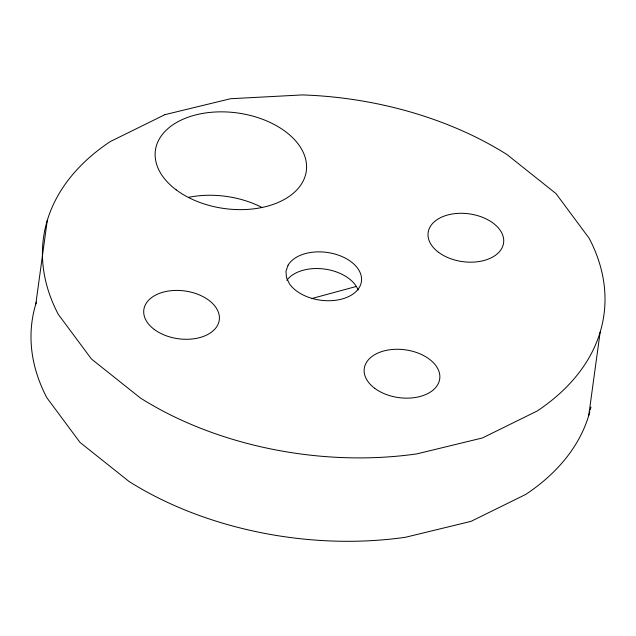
<?xml version="1.0" encoding="UTF-8"?>
<svg xmlns="http://www.w3.org/2000/svg" width="636" height="636" viewBox="0 0 636 636"><rect width="100%" height="100%" fill="white"/><g stroke="black" fill="none" stroke-linecap="round" stroke-linejoin="round"><path stroke-width="0.95" d="M35.839 303.905L47.263 220.493M588.737 415.507L600.161 332.095M311.545 298.602L356.51 286.407M286.812 280.333A38.081 24.12 7.8 0 1 324.67 269.076A38.081 24.12 7.8 0 1 358.155 290.064M590.947 407.008A282.861 179.161 7.8 0 1 590.28 409.862M589.803 411.754A282.861 179.161 7.8 0 1 525.71 494.442L471.014 521.361L405.49 537.269A282.861 179.161 7.8 0 1 129.044 481.468L80.049 442.449L46.881 397.786A282.861 179.161 7.8 0 1 36.403 302.076M188.479 197.359A76.153 48.233 7.8 0 1 262.104 207.551M288.052 265.244L285.969 271.262L286.462 277.622L289.491 283.895A38.081 24.12 7.8 0 0 348.234 296.774A38.081 24.12 7.8 0 0 345.237 258.097A38.081 24.12 7.8 0 0 288.052 265.244M164.986 114.639L110.29 141.558A282.861 179.161 7.8 0 0 58.305 314.383L91.473 359.038L140.469 398.064A282.861 179.161 7.8 0 0 416.922 453.865L482.438 437.958L537.134 411.031A282.861 179.161 7.8 0 0 589.119 238.214L555.951 193.551L506.956 154.532A282.861 179.161 7.8 0 0 302.378 94.923L230.51 98.731L164.986 114.639M154.246 329.432A38.081 24.12 7.8 0 0 217.925 324.567A38.081 24.12 7.8 0 0 172.499 290.572A38.081 24.12 7.8 0 0 154.246 329.432M374.684 388.286A38.081 24.12 7.8 0 0 438.371 383.421A38.081 24.12 7.8 0 0 392.937 349.426A38.081 24.12 7.8 0 0 374.684 388.286M438.554 252.309A38.081 24.12 7.8 0 0 502.241 247.444A38.081 24.12 7.8 0 0 456.807 213.45A38.081 24.12 7.8 0 0 438.554 252.309M176.228 189.886A76.153 48.233 7.8 0 0 303.595 180.155A76.153 48.233 7.8 0 0 212.734 112.167A76.153 48.233 7.8 0 0 176.228 189.886"/></g></svg>
